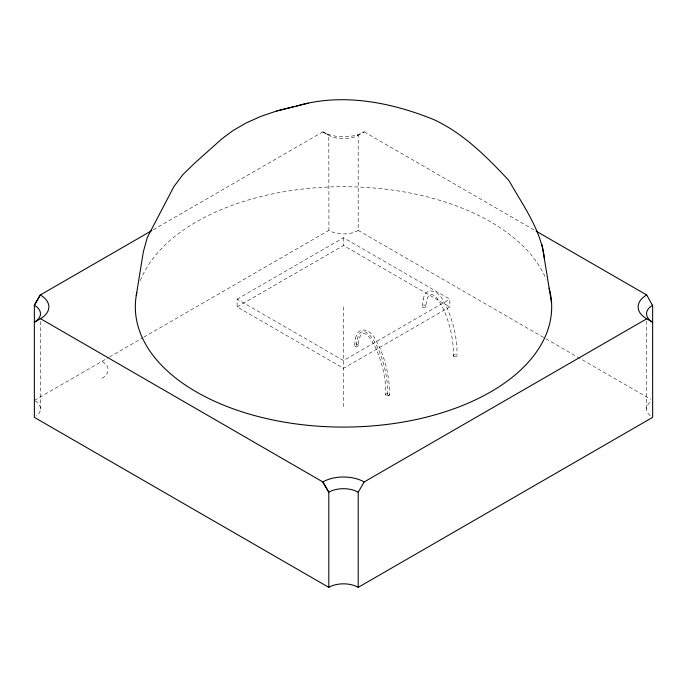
<?xml version="1.0" encoding="UTF-8"?>
<svg xmlns="http://www.w3.org/2000/svg" width="687" height="687" viewBox="0 0 687 687"><rect width="100%" height="100%" fill="white"/><g stroke="black" fill="none" stroke-linecap="round" stroke-linejoin="round"><path stroke-width="0.52" stroke-dasharray="3.44 2.58" d="M355.591 338.365C357.936 324.753 371.366 329.7 375.428 339.576L379.516 347.218C384.926 359.524 388.232 372.723 389.314 386.12L389.366 394.802A1.872 1.082 0 0 1 386.506 395.695A1.872 1.082 0 0 1 386.609 393.823A1.872 1.082 0 0 1 389.366 394.81M423.235 299.309C425.579 285.706 439.01 290.653 443.072 300.528L447.151 308.171C452.57 320.477 455.876 333.667 456.949 347.064L457.001 355.746M354.569 345.235L355.617 338.167M358.27 345.776A1.872 1.4 8.5 0 0 355.789 344.058A1.872 1.4 8.5 0 0 355.239 346.42A1.872 1.4 8.5 0 0 358.27 345.776C358.88 331.873 364.72 329.047 372.242 341.551L376.064 348.687C381.328 360.632 384.54 373.445 385.579 386.455L385.622 394.742M422.204 306.179L423.261 299.12M425.906 306.728A1.872 1.4 8.5 0 0 423.424 305.011A1.872 1.4 8.5 0 0 422.874 307.372A1.872 1.4 8.5 0 0 425.906 306.728C426.524 292.825 432.355 289.991 439.878 302.495L443.708 309.639C448.963 321.585 452.175 334.397 453.222 347.407L453.257 355.686M322.856 131.844L328.944 135.365A20.816 12.023 0 0 0 357.438 135.691L358.193 135.253L358.193 230.394L357.438 230.841A20.816 12.023 0 0 1 328.944 230.506L328.79 135.262L322.856 131.844L152.746 230.059M357.438 135.691L364.179 131.792L363.062 132.454A29.206 16.866 0 0 1 323.079 131.99M34.35 400.401L108.494 357.592M109.422 357.06L142.887 337.738M143.815 337.197L328.79 230.403M237.144 299.163L343.5 237.762L449.856 299.163L449.856 306.9L343.5 368.301L237.144 306.9L237.144 299.163L343.5 360.563L449.856 299.163M237.144 306.9L343.5 245.499L449.856 306.9M102.011 378.322L102.183 378.236A20.816 12.023 0 0 0 102.758 361.783L101.985 361.345M364.119 131.835L535.156 230.583M358.193 230.394L650.778 399.319M389.16 394.278L389.323 394.536A1.872 1.065 -0.3 0 1 388.232 395.746A1.872 1.065 -0.3 0 1 385.939 395.377L385.725 395.137M646.527 320.975L646.527 408.636M343.5 237.762L343.5 245.499M343.5 306.9L343.5 408.885M40.473 321.464L40.473 409.126M140.337 280.682A208.17 120.191 0 0 1 342.186 186.709A208.17 120.191 0 0 1 546.071 279.205M650.254 415.747A20.816 12.023 0 0 1 650.752 401.62M35.114 400.83A20.816 12.023 0 0 1 36.248 416.142M356.433 345.424A39.528 12.77 76 0 1 373.831 340.563A39.528 12.77 76 0 1 387.494 394.776M453.583 356.33L453.368 356.089A1.872 1.082 0 0 1 454.39 354.732A1.872 1.082 0 0 1 456.803 355.231L456.958 355.48A1.872 1.065 -0.3 0 1 455.876 356.699A1.872 1.065 -0.3 0 1 453.583 356.33"/><path stroke-width="1.03" d="M136.249 295.59L143.308 251.983L147.258 237.582L173.871 186.649L182.862 174.661L194.395 163.403L221.755 138.937L233.082 130.504L246.152 122.956L260.759 116.421L276.672 110.985L293.641 106.743M652.633 305.243L652.65 417.361L358.21 587.359L358.21 492.21L364.144 481.948L646.725 318.802L652.65 322.22L651.886 321.782A20.816 12.023 0 0 1 652.461 305.337L646.699 294.981L536.083 231.115M151.818 230.592L40.275 294.998L34.35 305.251L34.367 417.378L328.807 587.368L329.562 586.921A20.816 12.023 0 0 1 358.056 587.256L358.21 587.359M40.301 318.811L34.539 322.143A20.816 12.023 0 0 0 35.114 305.689L34.35 305.251L40.275 294.998L41.349 295.608A29.206 16.866 0 0 1 40.542 318.691L322.881 481.965L328.807 492.227L328.807 587.368M646.699 294.981L646.458 295.109A29.206 16.866 0 0 0 645.651 318.193L646.793 318.837M296.243 106.15C341.808 92.573 390.62 102.123 433.72 119.555C463.347 133.244 486.971 157.057 508.955 180.569C523.005 205.516 541.313 230.076 544.482 259.257M276.672 110.985L308.24 103.153M364.144 481.948L363.921 481.81A29.206 16.866 0 0 0 323.938 481.338L322.821 481.999L328.807 492.227L329.562 491.78A20.816 12.023 0 0 1 358.056 492.115L358.21 492.21M542.103 244.744L551.567 303.122M549.111 288.093A208.17 120.191 0 0 1 347.424 427.065A208.17 120.191 0 0 1 136.807 292.585"/></g></svg>
